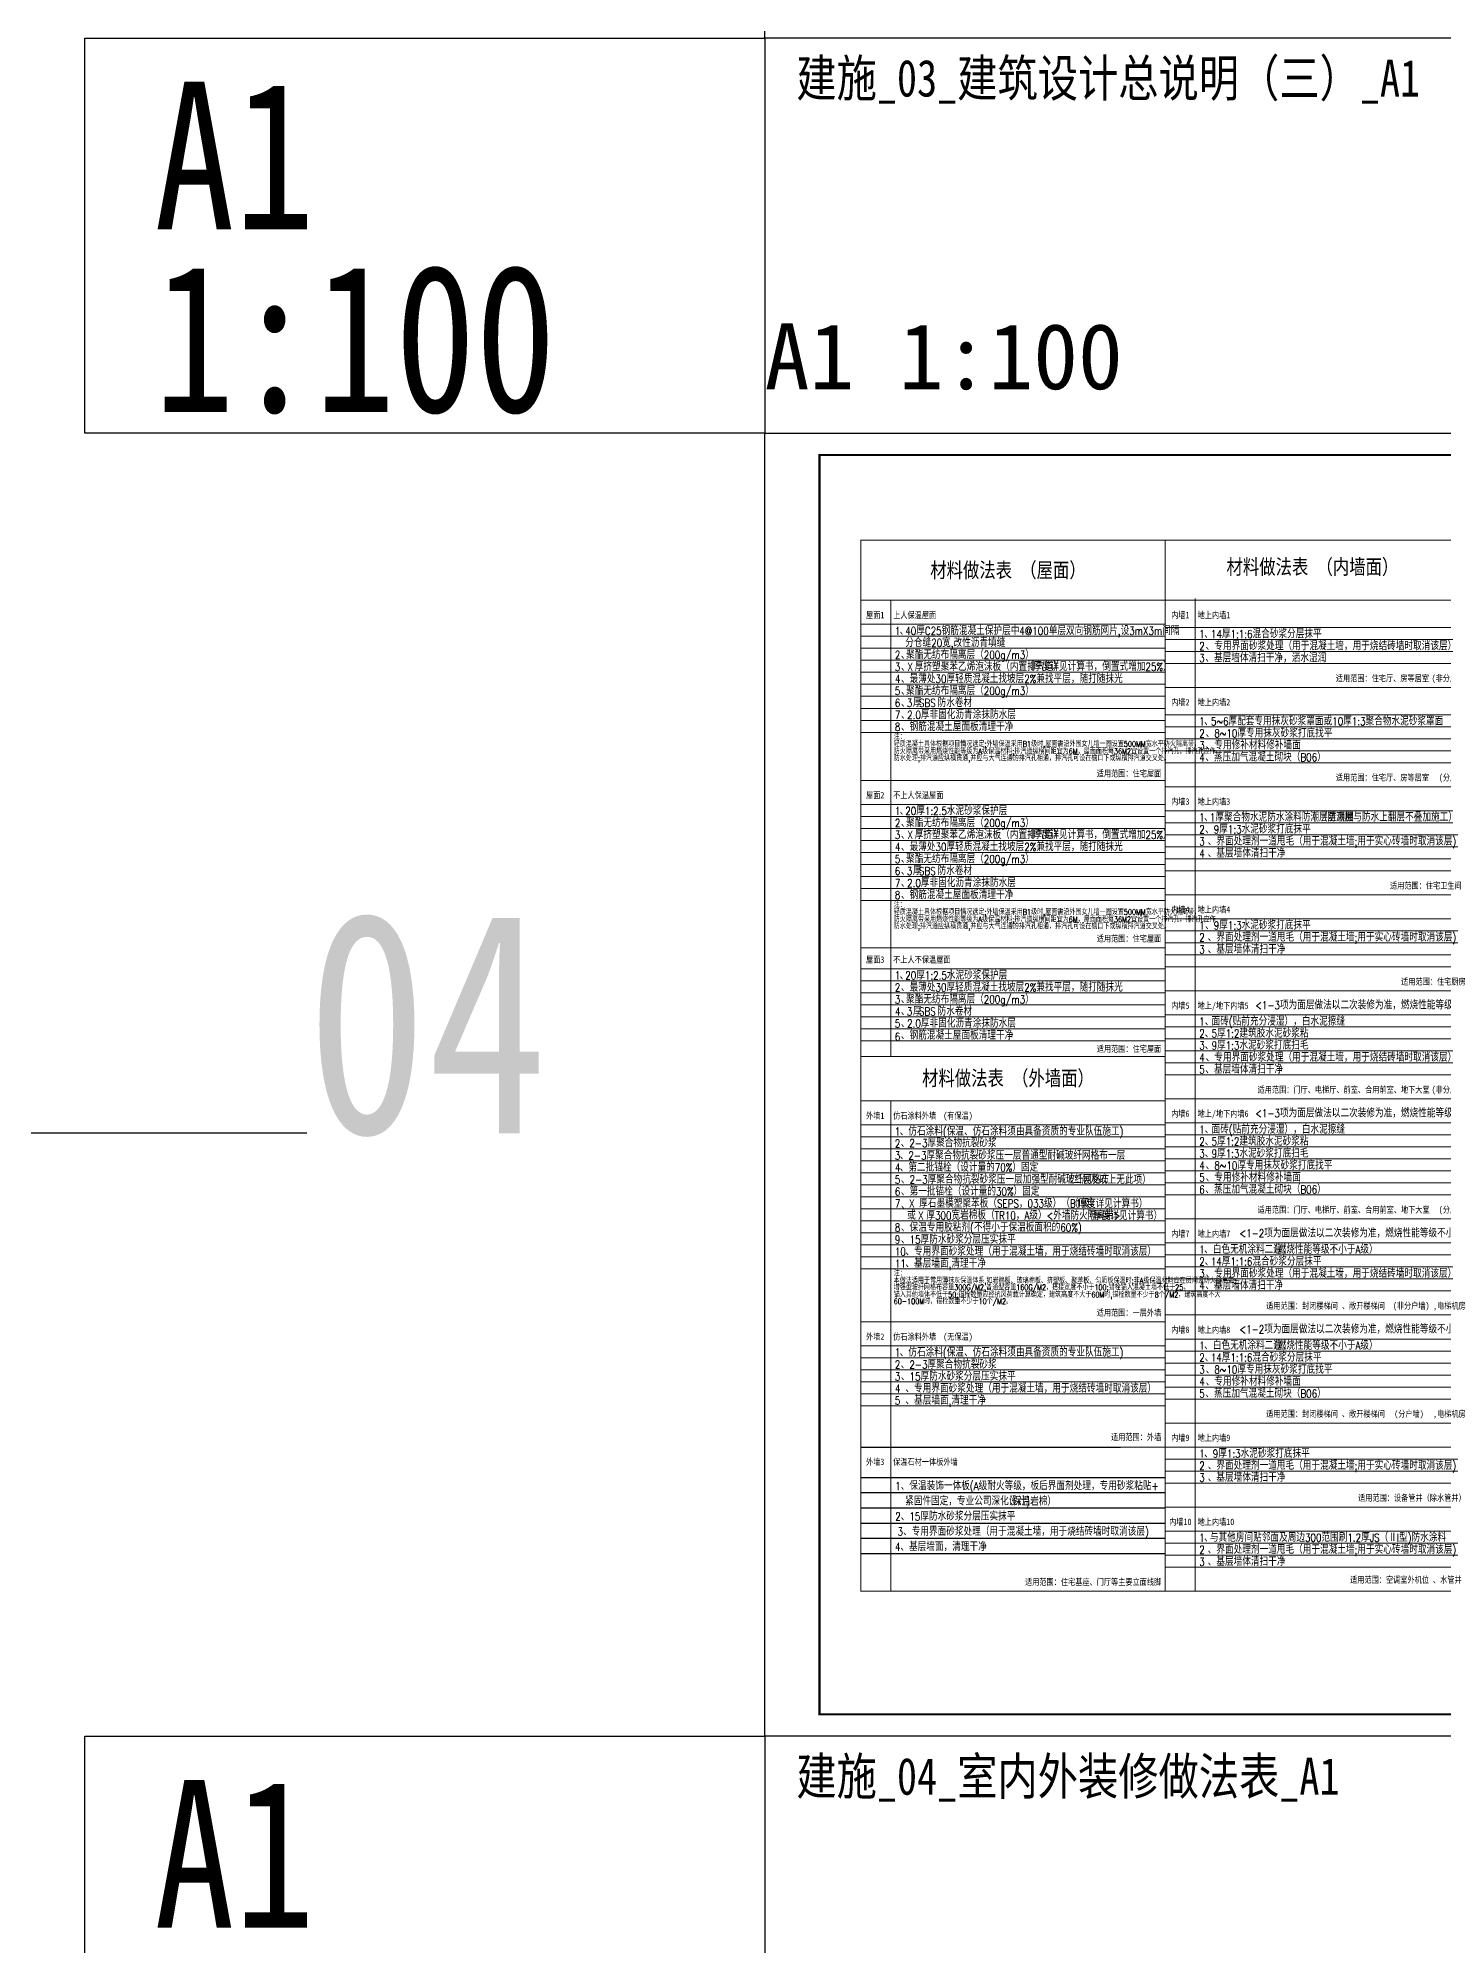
# Model space of a CAD drawing. Extents: x 27938 to 725830, y -209821 to 1628073.
# Drawn here: x 227086 to 291180, y 945080 to 1032032 of the extents above; entities that cross this region are included whole.
import ezdxf
from ezdxf.enums import TextEntityAlignment as Align

# ---------------------------------------------------------------- set-up
doc = ezdxf.new("R2010")
doc.units = 0
doc.header["$LTSCALE"] = 1000
doc.header["$MEASUREMENT"] = 0
doc.linetypes.add('CENTER', pattern=[50.8, 31.75, -6.35, 6.35, -6.35])
for name, color, linetype in [('3', 3, 'CENTER'), ('PUB_TAB', 7, 'Continuous'), ('PUB_TEXT', 4, 'Continuous'), ('text', 7, 'Continuous'), ('图框', 140, 'Continuous'), ('导图字', 7, 'Continuous')]:
    doc.layers.add(name, color=color, linetype=linetype)
doc.layers.add('yichutu', color=7, linetype='Continuous', true_color=0xffffff, plot=False)
doc.layers.add('填充', color=251, linetype='Continuous', lineweight=5)
doc.styles.add('-黑体', font='', dxfattribs={"width": 0.8})
doc.styles.add('_HZTXT', font='txt.shx', dxfattribs={"width": 0.8, "bigfont": 'hztxt.shx'})
doc.styles.add('_TCH_LABEL', font='')
doc.styles.add('STYLE宋体', font='')
doc.styles.add('黑体', font='')
doc.styles.get('-黑体').set_extended_font_data('SimHei')
doc.styles.get('_TCH_LABEL').set_extended_font_data('SimHei')
doc.styles.get('STYLE宋体').set_extended_font_data('SimSun')
doc.styles.get('黑体').set_extended_font_data('SimHei')

# ---------------------------------------------------------------- blocks, each defined once
blk = doc.blocks.new('yct-841-594-84100-59399.9999999999-100-1000.0')
at = {"layer": 'yichutu', "color": 7, "true_color": 0xffffff}
blk.add_lwpolyline([(0, 0), (0, 59400), (84100, 59400), (84100, 0)], close=True, dxfattribs=at)
at = {"layer": 'yichutu', "color": 7, "true_color": 0xffffff, "style": '_TCH_LABEL'}
blk.add_text('A1 1:100', height=3000, dxfattribs=at).set_placement((0, 61400))
blk = doc.blocks.new('TK')
at = {"layer": '图框'}
blk.add_lwpolyline([(465375, 548714), (549475, 548714), (549475, 489314), (465375, 489314)], close=True, dxfattribs=at)
blk.add_lwpolyline([(465375, 548714), (549475, 548714), (549475, 489314), (465375, 489314)], close=True, dxfattribs=at)
at = {"layer": '图框', "const_width": 100}
blk.add_lwpolyline([(548475, 490314), (548475, 547714), (467875, 547714), (467875, 490314)], close=True, dxfattribs=at)
blk = doc.blocks.new('BFDGBFDBDF')
at = {"layer": '3', "color": 4, "linetype": 'ByBlock', "const_width": 45.6}
blk.add_lwpolyline([(410694, 1009146), (480461, 1009146), (480461, 961246), (410694, 961246)], close=True, dxfattribs=at)
at = {"layer": '3', "color": 4, "const_width": 45.6}
for points in [[(410694, 1009146), (410694, 963810)], [(410694, 1009146), (424574, 1009146), (424574, 968837)], [(424574, 1009146), (438455, 1009146)], [(424574, 1009146), (438455, 1009146)], [(424574, 1009146), (424574, 961246)], [(410694, 1006410), (424574, 1006410)], [(424574, 1006410), (438455, 1006410)], [(424574, 1002434), (438455, 1002434)], [(424574, 1002434), (438455, 1002434)], [(410694, 998202), (424574, 998202)], [(424574, 997911), (438455, 997911)], [(424574, 997911), (438455, 997911)], [(424574, 992986), (438455, 992986)], [(410694, 990570), (424574, 990570)], [(424574, 988608), (438455, 988608)], [(410694, 985617), (424574, 985617)], [(410694, 983592), (424574, 983592)], [(424574, 983683), (438455, 983683)], [(424574, 983683), (438455, 983683)], [(424574, 978211), (438455, 978211)], [(424574, 978211), (438455, 978211)], [(410694, 973521), (424574, 973521)], [(424574, 973834), (438455, 973834)], [(424574, 973834), (438455, 973834)], [(424574, 968909), (438455, 968909)], [(410694, 967815), (424574, 967815)], [(410694, 967815), (424574, 967815)], [(424574, 965079), (438455, 965079)], [(424574, 961246), (438455, 961246)]]:
    blk.add_lwpolyline(points, dxfattribs=at)
at = {"layer": 'PUB_TAB', "color": 252}
for p, q in [((410694, 967815), (422529, 967815)), ((410694, 967815), (422529, 967815)), ((410694, 966429), (424574, 966429)), ((410694, 965736), (424574, 965736)), ((410694, 965043), (424574, 965043)), ((410694, 964350), (424574, 964350)), ((410694, 963657), (424574, 963657)), ((410694, 962964), (424574, 962964))]:
    blk.add_line(p, q, dxfattribs=at)
at = {"layer": '填充'}
for p, q in [((438455, 1009146), (424574, 1009146)), ((424574, 1006410), (410694, 1006410)), ((412062, 1006410), (412062, 985617)), ((438455, 1006410), (424574, 1006410)), ((425942, 1006494), (425942, 961246)), ((424574, 1005316), (410694, 1005316)), ((438455, 1005170), (424574, 1005170)), ((424574, 1004769), (410694, 1004769)), ((438455, 1004623), (424574, 1004623)), ((424574, 1004221), (410694, 1004221)), ((424574, 1003674), (410694, 1003674)), ((438455, 1004076), (424574, 1004076)), ((438455, 1003528), (424574, 1003528)), ((424574, 1003127), (410694, 1003127)), ((424574, 1002580), (410694, 1002580)), ((424574, 1002033), (410694, 1002033)), ((438455, 1002434), (424574, 1002434)), ((438455, 1002434), (424574, 1002434)), ((424574, 1001485), (410694, 1001485)), ((424574, 1000938), (410694, 1000938)), ((438455, 1001194), (424574, 1001194)), ((424574, 1000391), (410694, 1000391)), ((438455, 1000647), (424574, 1000647)), ((438455, 1000099), (424574, 1000099)), ((438455, 999552), (424574, 999552)), ((438455, 999005), (424574, 999005)), ((424574, 998202), (410694, 998202)), ((438455, 997911), (424574, 997911)), ((438455, 997911), (424574, 997911)), ((424574, 997108), (410694, 997108)), ((424574, 996561), (410694, 996561)), ((438455, 996816), (424574, 996816)), ((424574, 996013), (410694, 996013)), ((438455, 996269), (424574, 996269)), ((438455, 995722), (424574, 995722)), ((424574, 995466), (410694, 995466)), ((424574, 994919), (410694, 994919)), ((438455, 995175), (424574, 995175)), ((424574, 994372), (410694, 994372)), ((438455, 994627), (424574, 994627)), ((438455, 994080), (424574, 994080)), ((424574, 993825), (410694, 993825)), ((424574, 993277), (410694, 993277)), ((424574, 992730), (410694, 992730)), ((438455, 992986), (424574, 992986)), ((438455, 991891), (424574, 991891)), ((438455, 991344), (424574, 991344)), ((424574, 990570), (410694, 990570)), ((438455, 990797), (424574, 990797)), ((424574, 989611), (410694, 989611)), ((438455, 990250), (424574, 990250)), ((438455, 989703), (424574, 989703)), ((424574, 989064), (410694, 989064)), ((424574, 988517), (410694, 988517)), ((424574, 987970), (410694, 987970)), ((438455, 988608), (424574, 988608)), ((424574, 987423), (410694, 987423)), ((438455, 987514), (424574, 987514)), ((438455, 986967), (424574, 986967)), ((424574, 986875), (410694, 986875)), ((424574, 986328), (410694, 986328)), ((424574, 986328), (410694, 986328)), ((438455, 986419), (424574, 986419)), ((438455, 985872), (424574, 985872)), ((438455, 985325), (424574, 985325)), ((438455, 984778), (424574, 984778)), ((424574, 983592), (410694, 983592)), ((412062, 983592), (412062, 961246)), ((438455, 983683), (424574, 983683)), ((438455, 982589), (424574, 982589)), ((424574, 982498), (410694, 982498)), ((424574, 981951), (410694, 981951)), ((438455, 982042), (424574, 982042)), ((424574, 981403), (410694, 981403)), ((424574, 980856), (410694, 980856)), ((438455, 981495), (424574, 981495)), ((438455, 980947), (424574, 980947)), ((424574, 980309), (410694, 980309)), ((438455, 980400), (424574, 980400)), ((424574, 979762), (410694, 979762)), ((424574, 979215), (410694, 979215)), ((438455, 979853), (424574, 979853)), ((438455, 979306), (424574, 979306)), ((424574, 978667), (410694, 978667)), ((424574, 978120), (410694, 978120)), ((424574, 977573), (410694, 977573)), ((438455, 978211), (424574, 978211)), ((438455, 978211), (424574, 978211)), ((424574, 977026), (410694, 977026)), ((424574, 976479), (410694, 976479)), ((438455, 977117), (424574, 977117)), ((438455, 976570), (424574, 976570)), ((424574, 975931), (410694, 975931)), ((438455, 976023), (424574, 976023)), ((438455, 975475), (424574, 975475)), ((438455, 974928), (424574, 974928)), ((438455, 973834), (424574, 973834)), ((438455, 973834), (424574, 973834)), ((424574, 972426), (410694, 972426)), ((438455, 972739), (424574, 972739)), ((438455, 972192), (424574, 972192)), ((424574, 971879), (410694, 971879)), ((424574, 971332), (410694, 971332)), ((438455, 971645), (424574, 971645)), ((424574, 970785), (410694, 970785)), ((438455, 971098), (424574, 971098)), ((438455, 970551), (424574, 970551)), ((424574, 970237), (410694, 970237)), ((424574, 969690), (410694, 969690)), ((438455, 970003), (424574, 970003)), ((438455, 967815), (424574, 967815)), ((438455, 967267), (424574, 967267)), ((438455, 966720), (424574, 966720)), ((438455, 966173), (424574, 966173)), ((438455, 965079), (424574, 965079)), ((438455, 963984), (424574, 963984)), ((438455, 963437), (424574, 963437)), ((438455, 962890), (424574, 962890)), ((438455, 962343), (424574, 962343))]:
    blk.add_line(p, q, dxfattribs=at)
at = {"layer": 'PUB_TEXT', "color": 7, "width": 0.8}
for s, height, style, p in [('材料做法表 （屋面）', 684, 'STYLE宋体', (417406, 1007241)), ('材料做法表 （内墙面）', 684, 'STYLE宋体', (431287, 1007392)), ('屋面1', 291.8, '-黑体', (411352, 1005505)), ('内墙1', 291.8, '-黑体', (425265, 1005505)), ('内墙2', 291.8, '-黑体', (425265, 1001529)), ('屋面2', 291.8, '-黑体', (411352, 997297)), ('内墙3', 291.8, '-黑体', (425265, 997005)), ('内墙4', 291.8, '-黑体', (425265, 992081)), ('屋面3', 291.8, '-黑体', (411352, 989801)), ('内墙5', 291.8, '-黑体', (425265, 987703)), ('材料做法表 （外墙面）', 684, 'STYLE宋体', (417406, 984086)), ('外墙1', 291.8, '-黑体', (411352, 982687)), ('内墙6', 291.8, '-黑体', (425265, 982778)), ('内墙7', 291.8, '-黑体', (425265, 977306)), ('外墙2', 291.8, '-黑体', (411352, 972615)), ('内墙8', 291.8, '-黑体', (425265, 972929)), ('内墙9', 291.8, '-黑体', (425265, 968004)), ('外墙3', 291.8, '-黑体', (411352, 966909)), ('内墙10', 291.8, '-黑体', (425265, 964173))]:
    blk.add_text(s, height=height, dxfattribs=dict(at, style=style)).set_placement(p, align=Align.BOTTOM_CENTER)
at = {"layer": 'PUB_TEXT', "color": 7, "style": '-黑体', "width": 0.8}
for s, p in [('上人保温屋面', (412171, 1005505)), ('地上内墙1', (426052, 1005505)), ('地上内墙2', (426052, 1001529)), ('不上人保温屋面', (412171, 997297)), ('地上内墙3', (426052, 997005)), ('地上内墙4', (426052, 992081)), ('不上人不保温屋面 ', (412171, 989801)), ('地上/地下内墙5', (426052, 987703)), ('仿石涂料外墙', (412171, 982687)), ('地上/地下内墙6', (426052, 982778)), ('地上内墙7', (426052, 977306)), ('仿石涂料外墙', (412171, 972615)), ('地上内墙8', (426052, 972929)), ('地上内墙9', (426052, 968004)), ('保温石材一体板外墙', (412171, 966909)), ('地上内墙10', (426052, 964173))]:
    blk.add_text(s, height=291.8, dxfattribs=at).set_placement(p, align=Align.BOTTOM_LEFT)
for s, height, p in [('适用范围：住宅厅、房等居室', 291.84, (436603, 1002623)), ('适用范围：住宅屋面', 291.8, (424394, 998286)), ('适用范围：住宅厅、房等居室', 291.84, (436603, 998100)), ('适用范围：住宅卫生间 ', 291.84, (438275, 993175)), ('适用范围：住宅屋面', 291.8, (424394, 990759)), ('适用范围：住宅厨房', 291.8, (438275, 988797)), ('适用范围：住宅屋面', 291.8, (424394, 985732)), ('适用范围：门厅、电梯厅、前室、合用前室、地下大堂', 291.84, (436631, 983873)), ('适用范围：门厅、电梯厅、前室、合用前室、地下大堂', 291.84, (436631, 978401)), ('适用范围：一层外墙', 291.8, (424394, 973710)), ('适用范围：封闭楼梯间 、敞开楼梯间            ,电梯机房', 291.84, (438275, 974023)), ('适用范围：封闭楼梯间 、敞开楼梯间            ,电梯机房', 291.84, (438275, 969098)), ('适用范围：外墙', 291.8, (424394, 968039)), ('适用范围：设备管井（除水管井）', 291.84, (438275, 965268)), ('适用范围：住宅基座、门厅等主要立面线脚', 291.84, (424394, 961435)), ('适用范围：空调室外机位 、水管井 ', 291.84, (438275, 961535))]:
    blk.add_text(s, height=height, dxfattribs=at).set_placement(p, align=Align.BOTTOM_RIGHT)
at = {"layer": 'PUB_TEXT', "color": 3, "style": '-黑体', "width": 0.8}
for s, p in [('(非分户墙)', (438395, 1002623)), ('(分户墙)', (438395, 998100)), ('(非分户墙)', (438395, 983873)), ('(分户墙)', (438395, 978401)), ('(非分户墙)', (436628, 974023)), ('(分户墙)', (436364, 969098))]:
    blk.add_text(s, height=291.8, dxfattribs=at).set_placement(p, align=Align.BOTTOM_RIGHT)
for s, p in [('(有保温)', (414454, 982687)), ('(无保温)', (414454, 972615))]:
    blk.add_text(s, height=291.8, dxfattribs=at).set_placement(p, align=Align.BOTTOM_LEFT)
at = {"layer": 'text', "style": '_HZTXT', "width": 0.8}
for s, height, p in [('1', 365, (412248, 1004832)), ('40厚C25钢筋混凝土保护层中4@100单层双向钢筋网片,设3mX3m间隔', 364.8, (412723, 1004832)), ('、', 365, (412470, 1004832)), ('分仓缝20宽,改性沥青填缝', 364.8, (412723, 1004285)), ('2', 365, (426128, 1004139)), ('1', 365, (426128, 1004686)), ('、', 365, (426351, 1004686)), ('14厚1:1:6混合砂浆分层抹平', 364.8, (426661, 1004686)), ('2', 365, (412248, 1003738)), ('3', 365, (412248, 1003191)), ('、', 365, (412526, 1003738)), ('聚酯无纺布隔离层（200g/m3）', 364.8, (412758, 1003738)), ('3', 365, (426128, 1003592)), ('、基层墙体清扫干净，洒水湿润 ', 364.8, (426406, 1003592)), ('4', 365, (412248, 1002643)), ('、', 365, (412526, 1003191)), ('、最薄处30厚轻质混凝土找坡层2%%%兼找平层，随打随抹光', 364.8, (412526, 1002643)), ('5', 365, (412248, 1002096)), ('、', 365, (412526, 1002096)), ('聚酯无纺布隔离层（200g/m3）', 364.8, (412758, 1002096)), ('、钢筋混凝土屋面板清理干净', 364.8, (412526, 1000455)), ('1', 365, (426128, 1000710)), ('、', 365, (426351, 1000710)), ('5~6厚配套专用抹灰砂浆罩面或10厚1:3聚合物水泥砂浆罩面', 364.8, (426661, 1000710)), ('8', 365, (412248, 1000455)), ('2', 365, (426128, 1000163)), ('3', 365, (426128, 999616)), ('4', 365, (426128, 999069)), ('1', 365, (412248, 996624)), ('、', 365, (412470, 996624)), ('20厚1:2.5水泥砂浆保护层', 364.8, (412723, 996624)), ('聚酯无纺布隔离层（200g/m3）', 364.8, (412758, 996077)), ('2', 365, (412248, 996077)), ('3', 365, (412248, 995530)), ('、', 365, (412526, 996077)), ('、', 365, (412526, 995530)), ('2', 365, (426128, 995785)), ('3', 365, (426128, 995238)), ('、9厚1:3水泥砂浆打底抹平 ', 364.8, (426394, 995785)), (' 、界面处理剂一道甩毛（用于混凝土墙;用于实心砖墙时取消该层) ', 364.8, (426253, 995238)), ('4', 365, (412248, 994983)), ('5', 365, (412248, 994435)), ('、最薄处30厚轻质混凝土找坡层2%%%兼找平层，随打随抹光', 364.8, (412526, 994983)), ('聚酯无纺布隔离层（200g/m3）', 364.8, (412758, 994435)), ('4', 365, (426128, 994691)), (' 、基层墙体清扫干净', 364.8, (426253, 994691)), ('、', 365, (412526, 994435)), ('8', 365, (412248, 992794)), ('、钢筋混凝土屋面板清理干净', 364.8, (412526, 992794)), ('1', 365, (426128, 991408)), ('、9厚1:3水泥砂浆打底抹平 ', 364.8, (426394, 991408)), (' 、界面处理剂一道甩毛（用于混凝土墙;用于实心砖墙时取消该层) ', 364.8, (426253, 990861)), ('2', 365, (426128, 990861)), ('3', 365, (426128, 990313)), (' 、基层墙体清扫干净', 364.8, (426253, 990313)), ('20厚1:2.5水泥砂浆保护层', 364.8, (412723, 989128)), ('2', 365, (412248, 988581)), ('1', 365, (412248, 989128)), ('、', 365, (412470, 989128)), ('、最薄处30厚轻质混凝土找坡层2%%%兼找平层，随打随抹光', 364.8, (412526, 988581)), ('3', 365, (412248, 988033)), ('、', 365, (412526, 988033)), ('聚酯无纺布隔离层（200g/m3）', 364.8, (412758, 988033)), ('6', 365, (412248, 986333)), ('、钢筋混凝土屋面板清理干净', 364.8, (412526, 986392)), ('4', 365, (426128, 985389)), ('5', 365, (426128, 984841)), ('、基层墙体清扫干净', 364.8, (426406, 984841)), ('2', 365, (412248, 981467)), ('1', 365, (412248, 982014)), ('、仿石涂料(保温、仿石涂料须由具备资质的专业队伍施工)', 364.8, (412470, 982014)), ('、2-3厚聚合物抗裂砂浆', 364.8, (412518, 981486)), ('3', 365, (412248, 980920)), ('、2-3厚聚合物抗裂砂浆压一层普通型耐碱玻纤网格布一层', 364.8, (412470, 980920)), ('4', 365, (426128, 980464)), ('4', 365, (412248, 980373)), ('5', 365, (412248, 979825)), ('、第二批锚栓（设计量的70%%%）固定', 364.8, (412470, 980373)), ('、2-3厚聚合物抗裂砂浆压一层加强型耐碱玻纤网格布', 364.8, (412526, 979825)), ('5', 365, (426128, 979917)), ('7', 365, (412248, 978731)), ('6', 365, (412248, 979278)), ('、第一批锚栓（设计量的30%%%）固定', 364.8, (412526, 979278)), ('6', 365, (426128, 979369)), ('、', 365, (412526, 978667)), ('或', 365, (412811, 978184)), ('8', 365, (412248, 977637)), ('9', 365, (412248, 977089)), ('、保温专用胶粘剂(不得小于保温板面积的60%%%)', 364.8, (412526, 977637)), ('、15厚防水砂浆分层压实抹平', 364.8, (412526, 977089)), ('10', 364.8, (412248, 976542)), ('11', 364.8, (412248, 975995)), ('、基层墙面,清理干净', 364.8, (412731, 975995)), ('3', 365, (426128, 975539)), ('4', 365, (426128, 974992)), ('、基层墙体清扫干净', 364.8, (426406, 974992)), ('1', 365, (412248, 971943)), ('、仿石涂料(保温、仿石涂料须由具备资质的专业队伍施工)', 364.8, (412470, 971943)), ('2', 365, (412248, 971395)), ('、2-3厚聚合物抗裂砂浆', 364.8, (412518, 971389)), ('3', 365, (426128, 971161)), ('3', 365, (412248, 970848)), ('4', 365, (412248, 970301)), ('、15厚防水砂浆分层压实抹平', 364.8, (412526, 970848)), ('4', 365, (426128, 970614)), ('5', 365, (426128, 970067)), ('5', 365, (412248, 969754)), ('、基层墙面,清理干净', 364.8, (412731, 969754)), ('2', 365, (426128, 966784)), ('1', 365, (426128, 967331)), ('、9厚1:3水泥砂浆打底抹平', 364.8, (426351, 967331)), (' 、界面处理剂一道甩毛（用于混凝土墙;用于实心砖墙时取消该层) ', 364.8, (426253, 966784)), ('1、保温装饰一体板(A级耐火等级，板后界面剂处理，专用砂浆粘贴+', 364.8, (412266, 965856)), ('3', 365, (426128, 966237)), (' 、基层墙体清扫干净', 364.8, (426253, 966237)), ('紧固件固定，专业公司深化设计)', 364.8, (412716, 965163)), ('（保温岩棉）', 364.8, (417233, 965149)), ('2、15厚防水砂浆分层压实抹平 ', 364.8, (412266, 964470)), ('4、基层墙面，清理干净 ', 364.8, (412251, 963084)), ('1', 365, (426128, 963501)), ('、', 365, (426351, 963501)), ('2', 365, (426128, 962953)), ('3', 365, (426128, 962406)), (' 、界面处理剂一道甩毛（用于混凝土墙;用于实心砖墙时取消该层) ', 364.8, (426253, 962953)), (' 、基层墙体清扫干净', 364.8, (426253, 962406))]:
    blk.add_text(s, height=height, dxfattribs=at).set_placement(p)
at = {"layer": 'text', "color": 4, "style": '_HZTXT', "width": 0.8}
for s, p in [('、专用界面砂浆处理（用于混凝土墙，用于烧结砖墙时取消该层）', (426421, 1004139)), ('、8~10厚专用抹灰砂浆打底找平', (426421, 1000163)), ('、专用修补材料修补墙面', (426421, 999616)), ('、蒸压加气混凝土砌块（B06）', (426406, 999069)), ('、专用界面砂浆处理（用于混凝土墙，用于烧结砖墙时取消该层）', (426421, 985389)), ('、8~10厚专用抹灰砂浆打底找平', (426421, 980464)), ('、专用修补材料修补墙面', (426421, 979917)), ('、蒸压加气混凝土砌块（B06）', (426406, 979369)), ('、专用界面砂浆处理（用于混凝土墙，用于烧结砖墙时取消该层）', (412731, 976542)), ('、专用界面砂浆处理（用于混凝土墙，用于烧结砖墙时取消该层）', (426421, 975539)), ('、8~10厚专用抹灰砂浆打底找平', (426421, 971161)), ('、专用界面砂浆处理（用于混凝土墙，用于烧结砖墙时取消该层）', (412731, 970301)), ('、蒸压加气混凝土砌块（B06）', (426406, 970067)), ('、专用修补材料修补墙面', (426421, 970614)), (' 3、专用界面砂浆处理（用于混凝土墙，用于烧结砖墙时取消该层)', (412112, 963777))]:
    blk.add_text(s, height=364.8, dxfattribs=at).set_placement(p)
at = {"layer": 'text', "color": 3, "style": '_HZTXT', "width": 0.8}
for s, height, p in [('X', 365, (412818, 1003191)), ('厚挤塑聚苯乙烯泡沫板（内置排气道）', 364.8, (413157, 1003191)), ('（厚度详见计算书，倒置式增加25%%%）', 364.8, (418159, 1003198)), ('（防潮层与防水上翻层不叠加施工）', 364.8, (431574, 996333)), ('X', 365, (412818, 995530)), ('厚挤塑聚苯乙烯泡沫板（内置排气道）', 364.8, (413157, 995530)), ('（厚度详见计算书，倒置式增加25%%%）', 364.8, (418159, 995537)), ('（二层及以上无此项）', 364.8, (419979, 979810)), ('X', 365, (412894, 978731)), ('（厚度详见计算书）', 364.8, (420221, 978716)), ('X', 365, (413307, 978184)), ('（厚度详见计算书）', 364.8, (420893, 978169))]:
    blk.add_text(s, height=height, dxfattribs=at).set_placement(p)
at = {"layer": 'text', "color": 1, "style": '_HZTXT', "width": 0.8}
for s, height, p in [('6', 365, (412248, 1001549)), ('3', 365, (412795, 1001549)), ('厚', 365, (413073, 1001549)), ('SBS', 364.8, (413349, 1001549)), ('防水卷材', 364.8, (414197, 1001549)), ('7', 365, (412248, 1001002)), ('、', 365, (412526, 1001549)), ('、', 365, (412526, 1001002)), ('2.0厚非固化沥青涂抹防水层', 364.8, (412809, 1001002)), ('1', 365, (426128, 996333)), ('1厚聚合物水泥防水涂料防潮层至顶棚', 364.8, (426614, 996333)), ('、', 365, (426351, 996333)), ('6', 365, (412248, 993888)), ('、', 365, (412526, 993888)), ('3', 365, (412795, 993888)), ('厚', 365, (413073, 993888)), ('SBS', 364.8, (413349, 993888)), ('防水卷材', 364.8, (414197, 993888)), ('7', 365, (412248, 993341)), ('、', 365, (412526, 993341)), ('2.0厚非固化沥青涂抹防水层', 364.8, (412809, 993341)), ('4', 365, (412248, 987486)), ('3', 365, (412795, 987486)), ('厚', 365, (413073, 987486)), ('SBS', 364.8, (413349, 987486)), ('防水卷材', 364.8, (414197, 987486)), ('5', 365, (412248, 986939)), ('、', 365, (412526, 987486)), ('、', 365, (412526, 986939)), ('2.0厚非固化沥青涂抹防水层', 364.8, (412809, 986939)), ('与其他房间贴邻面及周边300范围刷1.2厚JS（ⅡI型)防水涂料', 364.8, (426614, 963501))]:
    blk.add_text(s, height=height, dxfattribs=at).set_placement(p)
at = {"layer": 'text', "color": 9, "true_color": 0xc7c8ca, "style": '_HZTXT', "width": 0.8}
for s, height, p in [('轻质混凝土具体根据项目情况选定;外墙保温采用B1级时,屋面需沿外围女儿墙一圈设置500MM宽水平防火隔离带，', 255.36, (412196, 999736)), ('注：', 255.4, (412196, 1000069)), ('防火隔离带采用燃烧性能等级为A级保温材料;排汽道纵横间距宜为6M，屋面面积每36M2宜设置一个排汽孔，排汽孔应作', 255.36, (412196, 999401)), ('防水处理;排汽道应纵横贯通,并应与大气连通的排汽孔相通，排汽孔可设在檐口下或纵横排汽道交叉处。', 255.36, (412196, 999088)), ('轻质混凝土具体根据项目情况选定;外墙保温采用B1级时,屋面需沿外围女儿墙一圈设置500MM宽水平防火隔离带，', 255.36, (412196, 992076)), ('注：', 255.4, (412196, 992409)), ('防火隔离带采用燃烧性能等级为A级保温材料;排汽道纵横间距宜为6M，屋面面积每36M2宜设置一个排汽孔，排汽孔应作', 255.36, (412196, 991740)), ('防水处理;排汽道应纵横贯通,并应与大气连通的排汽孔相通，排汽孔可设在檐口下或纵横排汽道交叉处。', 255.36, (412196, 991428)), ('注：', 255.4, (412196, 975610)), ('锚入其他墙体不低于50;锚栓数量应经抗风荷载计算确定，建筑高度不大于60M时,错栓数量不少于8个/M2，建筑高度不大', 255.36, (412196, 974635)), ('本做法适用于常用薄抹灰保温体系,如岩棉板、玻璃棉板、挤塑板、聚苯板、匀质板保温时;非A级保温材料应在层间设防火隔离带;', 255.36, (412196, 975277)), ('增强型玻纤网格布容重300G/M2,普通型容重160G/M2，搭接宽度不小于100;错栓锚入混凝土墙不低于25，', 255.36, (412196, 974970)), ('60-100M时，锚栓数量不少于10个/M2。', 255.36, (412196, 974334))]:
    blk.add_text(s, height=height, dxfattribs=at).set_placement(p)
at = {"layer": 'text', "color": 2, "style": '_HZTXT', "width": 0.8}
for s, p in [('<1-3项为面层做法以二次装修为准，燃烧性能等级不小于A级>', (428680, 987772)), ('<1-3项为面层做法以二次装修为准，燃烧性能等级不小于A级>', (428680, 982847)), ('<1-2项为面层做法以二次装修为准，燃烧性能等级不小于A级>', (427965, 977375)), ('<1-2项为面层做法以二次装修为准，燃烧性能等级不小于A级>', (427965, 972998))]:
    blk.add_text(s, height=364.8, dxfattribs=at).set_placement(p)
at = {"layer": 'text', "color": 252, "true_color": 0x939598, "style": '_HZTXT', "width": 0.8}
for s, height, p in [('1、', 364.8, (426128, 987030)), ('面砖(贴前充分浸湿），白水泥擦缝 ', 364.8, (426689, 987030)), ('2、', 364.8, (426128, 986483)), ('3、', 364.8, (426128, 985936)), ('5厚1:2建筑胶水泥砂浆粘', 364.8, (426689, 986483)), ('9厚1:3水泥砂浆打底扫毛', 364.8, (426689, 985936)), ('2、', 364.8, (426128, 981558)), ('1、', 364.8, (426128, 982105)), ('面砖(贴前充分浸湿），白水泥擦缝 ', 364.8, (426689, 982105)), ('5厚1:2建筑胶水泥砂浆粘', 364.8, (426689, 981558)), ('3、', 364.8, (426128, 981011)), ('9厚1:3水泥砂浆打底扫毛', 364.8, (426689, 981011)), ('1', 365, (426128, 976633)), ('、白色无机涂料二遍；', 364.8, (426351, 976633)), ('14厚1:1:6混合砂浆分层抹平', 364.8, (426656, 976086)), ('（燃烧性能等级不小于A级）', 364.8, (429309, 976633)), ('2、', 364.8, (426128, 976086)), ('1', 365, (426128, 972256)), ('、白色无机涂料二遍；', 364.8, (426351, 972256)), ('（燃烧性能等级不小于A级）', 364.8, (429309, 972256)), ('2、', 364.8, (426128, 971709)), ('14厚1:1:6混合砂浆分层抹平', 364.8, (426656, 971709))]:
    blk.add_text(s, height=height, dxfattribs=at).set_placement(p)
at = {"layer": 'text', "color": 6, "style": '_HZTXT', "width": 0.8}
for s, p in [('厚石墨模塑聚苯板（SEPS，033级）（B1级）', (413358, 978731)), ('厚300宽岩棉板（TR10，A级）<外墙防火隔离带>', (413685, 978184))]:
    blk.add_text(s, height=364.8, dxfattribs=at).set_placement(p)

msp = doc.modelspace()

# ---------------------------------------------------------------- linework, layer by layer
msp.add_line((239331, 982115.9), (187918.3, 982115.9))
at = {"layer": '图框', "color": 2}
for points in [[(260214.1, 1014032.1), (229214.1, 1014032.1), (229214.1, 1032032.1), (260214.1, 1032032.1)], [(260214.1, 936632.1), (229214.1, 936632.1), (229214.1, 954632.1), (260214.1, 954632.1)]]:
    msp.add_lwpolyline(points, close=True, dxfattribs=at)

# ---------------------------------------------------------------- block references
for name, p in [('TK', (-205160.9, 465318.4)), ('BFDGBFDBDF', (-146100, 0))]:
    msp.add_blockref(name, p)
at = {"layer": 'yichutu'}
for p in [(260214.1, 1032032.1), (260214.1, 954632.1)]:
    msp.add_blockref('yct-841-594-84100-59399.9999999999-100-1000.0', p, dxfattribs=at)

# ---------------------------------------------------------------- texts
at = {"layer": 'text', "color": 1, "style": '黑体', "width": 0.8}
msp.add_text('04', height=10094.18, dxfattribs=at).set_placement((239331, 982115.9))
at = {"layer": '图框', "color": 2, "style": '黑体', "width": 0.8}
for s, p in [('A1', (232377.3, 1023314.8)), ('1:100', (232377.3, 1014988.7)), ('A1', (232377.3, 945914.8))]:
    msp.add_text(s, height=6729.45, dxfattribs=at).set_placement(p)
at = {"layer": '导图字', "color": 1, "style": '黑体', "width": 0.8}
for s, p in [('建施_03_建筑设计总说明（三）_A1', (261657.3, 1029368.6)), ('建施_04_室内外装修做法表_A1', (261657.3, 951968.6))]:
    msp.add_text(s, height=1682.363, dxfattribs=at).set_placement(p)

doc.saveas('drawing.dxf')
